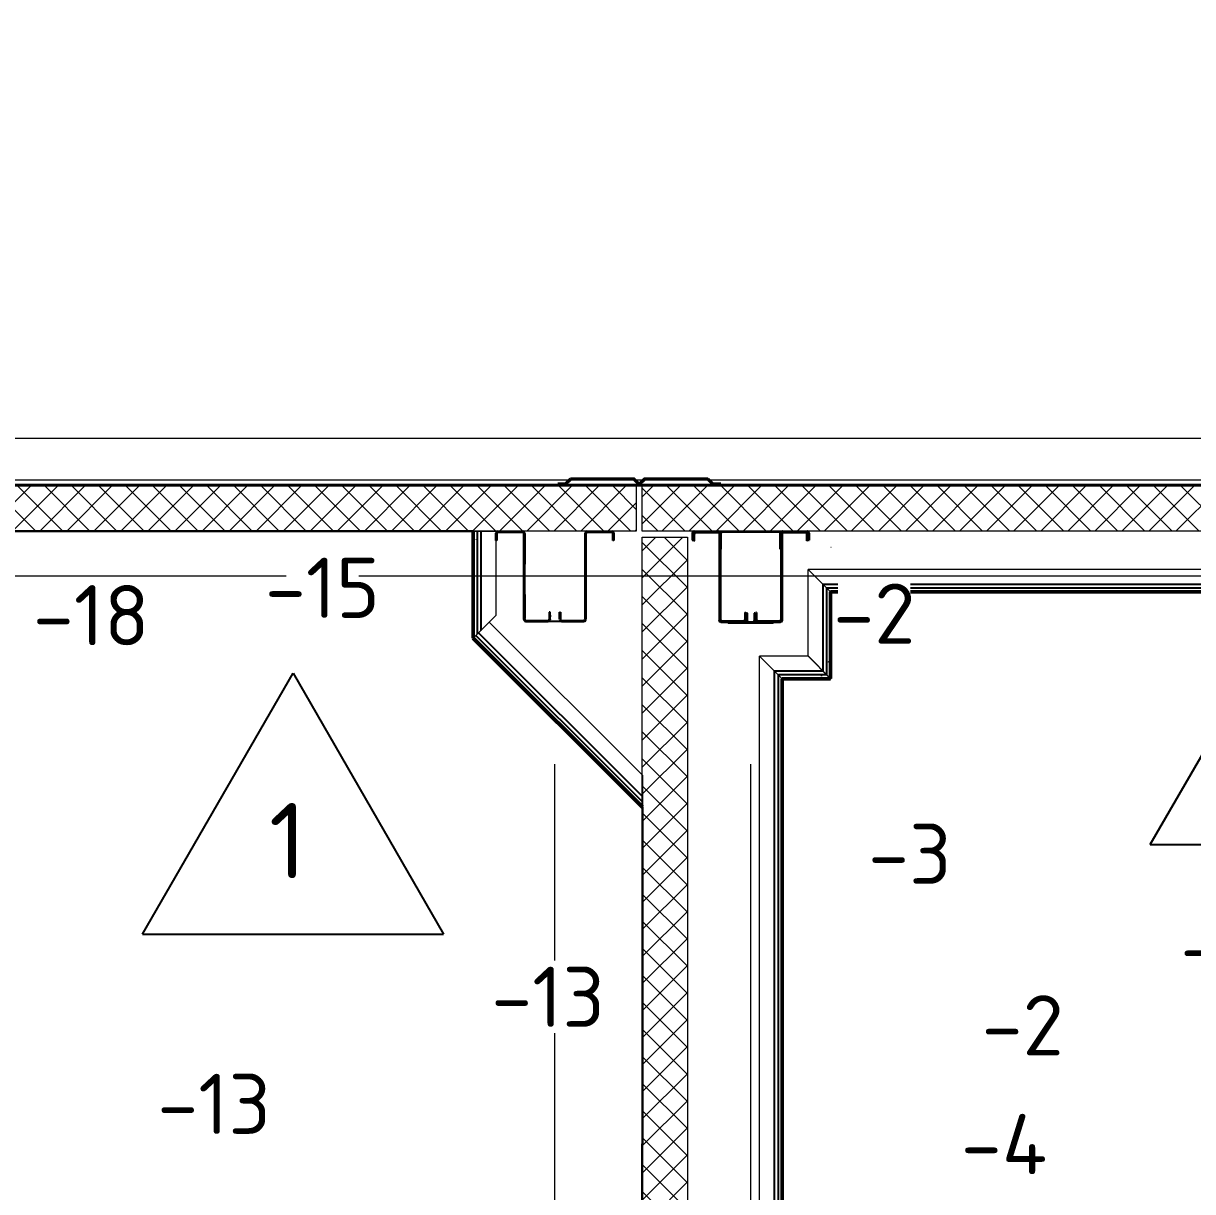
# Model space of a CAD drawing. Header units: metres. Extents: x -7665 to -5405, y -4871 to -3608.
# Drawn here: x -5515.901 to -5512.019, y -4855.925 to -4852.046 of the extents above; entities that cross this region are included whole.
import ezdxf
from ezdxf.enums import TextEntityAlignment as Align

# ---------------------------------------------------------------- set-up
doc = ezdxf.new("R2010")
doc.units = ezdxf.units.M
for name, pattern in [('XKITLINE00', [0]), ('XKITLINE02', [4, 2, -2]), ('Xref_level ST-8$0$DASHDOT', [25.4, 12.7, -6.35, 0, -6.35])]:
    doc.linetypes.add(name, pattern=pattern)
for name, color, linetype in [('01', 123, 'Continuous'), ('A-Wall', 113, 'Continuous'), ('Part', 7, 'Continuous'), ('высотные отклонения', 7, 'Continuous'), ('Стены ГКЛ (графика)', 7, 'Continuous')]:
    doc.layers.add(name, color=color, linetype=linetype)
doc.layers.add('_5-1_Площадь помещений', color=2, linetype='Continuous', lineweight=30, plot=False)
for name, color, linetype, lineweight in [('S-WALL-PATT', 7, 'Continuous', 0), ('Выноски', 7, 'Continuous', 15), ('Обобщенные модели', 7, 'Continuous', 18), ('ОСИ', 250, 'Xref_level ST-8$0$DASHDOT', 5), ('Цоколь', 252, 'Continuous', 18)]:
    doc.layers.add(name, color=color, linetype=linetype, lineweight=lineweight)
doc.layers.add('ГКЛ (контур)', color=255, linetype='Continuous', plot=False)
doc.styles.add('Норм 2.5', font='isocpeur.ttf', dxfattribs={"height": 2.5})
pattern_1 = [(0, (12, 6), (3, 300), [3, -300]), (10, (108, 12), (-49.14003004104248, 295.9632704366632), [2.999999999999999, -299.9999999999998]), (20, (54, 78), (-99.78696513534288, 282.9338466657496), [3, -300]), (29.99999999999999, (120, 126), (-147.4019237886467, 261.3076211353316), [3, -300]), (40, (42.00000000000001, 144), (-190.5381495766049, 231.741695764753), [2.999999999999999, -299.9999999999998]), (49.99999999999999, (66, 216), (-227.8849701066338, 195.1344162353187), [3, -300]), (59.99999999999999, (24, 270), (-258.3076211353316, 152.5980762113534), [3, -300]), (70, (120, 264), (-280.8817258057955, 105.4251208600584), [2.999999999999999, -299.9999999999998]), (80, (192, 276), (-294.9213813706616, 55.04887655911575), [2.999999999999999, -299.9999999999998]), (90, (228, 204), (-300, 3.000000000000018), [3, -300]), (99.99999999999997, (288, 198), (-295.9632704366632, -49.14003004104247), [3, -299.9999999999999]), (110, (288, 90), (-282.9338466657496, -99.78696513534288), [3, -300]), (120, (234, 54), (-261.3076211353316, -147.4019237886466), [2.999999999999999, -299.9999999999998]), (130, (150, 72), (-231.741695764753, -190.5381495766049), [3, -300]), (140, (204, 126), (-195.1344162353188, -227.8849701066338), [3, -300]), (150, (150, 180), (-152.5980762113533, -258.3076211353316), [3, -300]), (160.0000000000001, (276, 12), (-105.4251208600585, -280.8817258057954), [3, -300])]
pattern_2 = [(45, (0, 0), (-44.90128060534577, 44.90128060534577), []), (135, (0, 0), (-44.90128060534577, -44.90128060534576), [])]

# ---------------------------------------------------------------- blocks, each defined once
blk = doc.blocks.new('*U75')
at = {"layer": 'A-Wall', "linetype": 'Continuous', "lineweight": 18}
h = blk.add_hatch(dxfattribs=at)
h.set_pattern_fill('GENERAL_TEXTURE', color=30, scale=300, style=0, pattern_type=2)
h.set_pattern_definition(pattern_1)
h.paths.add_polyline_path([(12.5, 0), (12.5, -12.5), (530.7155004115775, -12.5), (530.7155004115775, 0)], flags=0)
at = {"layer": 'A-Wall', "color": 30, "linetype": 'Continuous', "lineweight": 50}
blk.add_line((0.8847013400118158, -1.347017690507073), (288.0000000000182, -1.347017690507073), dxfattribs=at)
at = {"layer": 'A-Wall', "color": 11, "linetype": 'Continuous', "lineweight": 25}
for p, q in [((13.38470134001181, -13.84701769050707), (300.5000000000182, -13.84701769050707)), ((25.88470134001181, -26.34701769050707), (313.0000000000182, -26.34701769050707))]:
    blk.add_line(p, q, dxfattribs=at)
at = {"layer": 'A-Wall', "color": 8, "linetype": 'Continuous', "lineweight": 0}
blk.add_line((75.8847013400118, -76.34701769050707), (363.0000000000182, -76.34701769050707), dxfattribs=at)
for points in [[(75.8847013400118, -76.34701769050707), (0.8847013400118158, -1.347017690507073)], [(363.0000000000182, -76.34701769050707), (288.0000000000182, -1.347017690507073)]]:
    blk.add_lwpolyline(points, dxfattribs=at)
blk = doc.blocks.new('*U76')
at = {"layer": 'A-Wall', "linetype": 'Continuous', "lineweight": 18}
h = blk.add_hatch(dxfattribs=at)
h.set_pattern_fill('GENERAL_TEXTURE', color=30, scale=300, style=0, pattern_type=2)
h.set_pattern_definition(pattern_1)
h.paths.add_polyline_path([(12.5, 0), (12.5, -12.5), (530.7155004115775, -12.5), (530.7155004115775, 0)], flags=0)
at = {"layer": 'A-Wall', "color": 30, "linetype": 'Continuous', "lineweight": 50}
blk.add_line((0.8847013400118158, -1.347017690507073), (161.88486550983, -1.347017690507073), dxfattribs=at)
at = {"layer": 'A-Wall', "color": 11, "linetype": 'Continuous', "lineweight": 25}
for p, q in [((13.38470134001181, -13.84701769050707), (174.38486550983, -13.84701769050707)), ((25.88470134001181, -26.34701769050707), (186.88486550983, -26.34701769050707))]:
    blk.add_line(p, q, dxfattribs=at)
at = {"layer": 'A-Wall', "color": 8, "linetype": 'Continuous', "lineweight": 0}
blk.add_line((75.8847013400118, -76.34701769050707), (236.88486550983, -76.34701769050707), dxfattribs=at)
for points in [[(75.8847013400118, -76.34701769050707), (0.8847013400118158, -1.347017690507073)], [(236.88486550983, -76.34701769050707), (161.88486550983, -1.347017690507073)]]:
    blk.add_lwpolyline(points, dxfattribs=at)
blk = doc.blocks.new('*U77')
at = {"layer": 'A-Wall', "linetype": 'Continuous', "lineweight": 18}
h = blk.add_hatch(dxfattribs=at)
h.set_pattern_fill('GENERAL_TEXTURE', color=30, scale=300, style=0, pattern_type=2)
h.set_pattern_definition(pattern_1)
h.paths.add_polyline_path([(12.5, 0), (12.5, -12.5), (530.7155004115775, -12.5), (530.7155004115775, 0)], flags=0)
at = {"layer": 'A-Wall', "color": 30, "linetype": 'Continuous', "lineweight": 50}
blk.add_line((0.8847013400118158, -1.347017690507073), (3390.084150746832, -1.347017690507073), dxfattribs=at)
at = {"layer": 'A-Wall', "color": 11, "linetype": 'Continuous', "lineweight": 25}
for p, q in [((0.8847013400118158, -13.84701769050707), (3402.584150746832, -13.84701769050707)), ((0.8847013400118158, -26.34701769050707), (3415.084150746832, -26.34701769050707))]:
    blk.add_line(p, q, dxfattribs=at)
at = {"layer": 'A-Wall', "color": 8, "linetype": 'Continuous', "lineweight": 0}
blk.add_line((0.8847013400118158, -76.34701769050706), (3465.084150746832, -76.34701769050707), dxfattribs=at)
for points in [[(0.8847013400118158, -1.347017690507073), (0.8847013400118158, -76.34701769050706)], [(3465.084150746832, -76.34701769050707), (3390.084150746832, -1.347017690507073)]]:
    blk.add_lwpolyline(points, dxfattribs=at)
blk = doc.blocks.new('*U74')
at = {"layer": 'A-Wall', "linetype": 'Continuous', "lineweight": 18}
h = blk.add_hatch(dxfattribs=at)
h.set_pattern_fill('GENERAL_TEXTURE', color=30, scale=300, style=0, pattern_type=2)
h.set_pattern_definition(pattern_1)
h.paths.add_polyline_path([(12.5, 0), (12.5, -12.5), (530.7155004115775, -12.5), (530.7155004115775, 0)], flags=0)
at = {"layer": 'A-Wall', "color": 30, "linetype": 'Continuous', "lineweight": 50}
blk.add_line((0.8847013400118158, -1.347017690507073), (1765.061103408709, -1.347017690507073), dxfattribs=at)
at = {"layer": 'A-Wall', "color": 11, "linetype": 'Continuous', "lineweight": 25}
for p, q in [((0.8847013400118158, -13.84701769050707), (1777.561103408709, -13.84701769050707)), ((0.8847013400118158, -26.34701769050707), (1790.061103408709, -26.34701769050707))]:
    blk.add_line(p, q, dxfattribs=at)
at = {"layer": 'A-Wall', "color": 8, "linetype": 'Continuous', "lineweight": 0}
blk.add_line((0.8847013400118158, -76.34701769050706), (1840.061103408709, -76.34701769050707), dxfattribs=at)
for points in [[(0.8847013400118158, -1.347017690507073), (0.8847013400118158, -76.34701769050706)], [(1840.061103408709, -76.34701769050707), (1765.061103408709, -1.347017690507073)]]:
    blk.add_lwpolyline(points, dxfattribs=at)
blk = doc.blocks.new('Колонна К1')
at = {"layer": 'Part', "linetype": 'XKITLINE00'}
for p, q in [((-196, 142.5), (-195.9236608138308, 143.5673612870742)), ((-196, 119), (-196, 142.5)), ((-192.5, 119), (-196, 119)), ((-192.4504363895394, 143.0679870046442), (-192.5, 142.374997182982)), ((-192.5, 142.374997182982), (-192.5, 119)), ((-189.5673612868413, 149.9236608140636), (-188.5, 150)), ((-188.3749971827492, 146.5), (-189.0679870047607, 146.4504363897722)), ((-188.5, 150), (-107.5, 150)), ((-188.3749971827492, 146.5), (-107.6250028167851, 146.5)), ((-106.9320129952393, 146.4504363897722), (-107.6250028167851, 146.5)), ((-107.5, 150), (-106.432638712693, 149.9236608140636)), ((-103.5, 142.374997182982), (-103.5495636099949, 143.0679870046442)), ((-103.5, -142.625002817018), (-103.5, 142.374997182982)), ((-100.0763391857035, 143.5673612870742), (-100, 142.5)), ((-100, -142.5), (-100, 142.5)), ((100, 142.5), (100.0763391857035, 143.5673612870742)), ((100, -142.5), (100, 142.5)), ((103.5495636104606, 143.0679870046442), (103.5, 142.374997182982)), ((103.5, -142.625002817018), (103.5, 142.374997182982)), ((106.4326387131587, 149.9236608140636), (107.5, 150)), ((107.6250028172508, 146.5), (106.9320129952393, 146.4504363897722)), ((107.5, 150), (188.5, 150)), ((107.6250028172508, 146.5), (188.3749971832149, 146.5)), ((189.0679870047607, 146.4504363897722), (188.3749971832149, 146.5)), ((188.5, 150), (189.5673612868413, 149.9236608140636)), ((192.5, 142.374997182982), (192.4504363900051, 143.0679870046442)), ((192.5, 141.4167968742549), (195.6961973020807, 144.6129941763356)), ((192.5, 119), (192.5, 142.374997182982)), ((196, 119), (192.5, 119)), ((195.6961973020807, 144.6129941763356), (195.6961973020807, 144.6129941763356)), ((195.9236608142965, 143.5673612870742), (196, 142.5)), ((196, 142.5), (196, 119)), ((-103.4325101920404, -143.5686336355284), (-103.5, -142.625002817018)), ((-96.12500281678513, -150), (-97.06863363552839, -149.9325101919239)), ((-96.56925935298204, -146.4592857675161), (-96, -146.5)), ((-96.12500281678513, -150), (-22.87499718274921, -150)), ((-96, -146.5), (-23, -146.5)), ((-23, -146.5), (-22.43074064701796, -146.4592857675161)), ((-21.93136636447161, -149.9325101919239), (-22.87499718274921, -150)), ((-19.04071423225105, -143.0692593530985), (-19, -142.5)), ((-15.5, -119), (-19, -119)), ((-19, -119), (-19, -142.5)), ((-15.5, -142.625002817018), (-15.56748980795965, -143.5686336355284)), ((-15.5, -142.625002817018), (-15.5, -119)), ((-14, -135.0001701305155), (-14, -129.0001701305155)), ((15.5, -119), (19, -119)), ((15.5, -142.625002817018), (15.5, -119)), ((19, -119), (19, -142.5)), ((22.43074064701796, -146.4592857675161), (23, -146.5)), ((22.87499718321487, -150), (96.12500281725079, -150)), ((23, -146.5), (96, -146.5))]:
    blk.add_line(p, q, dxfattribs=at)
at = {"layer": 'Part', "linetype": 'XKITLINE02'}
for p, q in [((-135, 146.5), (-135, 150)), ((-100, 140.0001452717697), (-100, -139.9998547282303)), ((135, 146.5), (135, 150)), ((56.56854249490425, -150), (-56.56854249490425, -150)), ((-15.5, -129.0001701305155), (-19, -129.0001701305155)), ((-15.5, -135.0001701305155), (-19, -135.0001701305155))]:
    blk.add_line(p, q, dxfattribs=at)
at = {"layer": 'Part', "linetype": 'XKITLINE00'}
for centre, radius, start, end in [((-188.5, 142.5), 7.500000000008138, 98.18181817978395, 171.8181818202161), ((-188.5, 142.5), 3.991059622078447, 98.18181817978395, 171.8181818202161), ((-107.5, 142.5), 3.991059622080861, 8.181818179783926, 81.81818182021608), ((-107.5, 142.5), 7.500000000002416, 8.181818179783926, 81.81818182021608), ((107.5, 142.5), 7.499999999999094, 98.18181817978395, 171.8181818202161), ((107.5, 142.5), 3.991059622078447, 98.18181817978395, 171.8181818202161), ((188.5, 142.5), 3.991059622080861, 8.181818179783926, 81.81818182021608), ((188.5, 142.5), 7.500000000006636, 8.181818179783926, 81.81818182021608), ((-96, -142.5), 7.508940377922136, 188.1818181797839, 261.8181818202161), ((-96, -142.5), 4.000000000001491, 188.1818181797839, 261.8181818202161), ((-23, -142.5), 4.000000000007214, 278.1818181797839, 351.8181818202161), ((-23, -142.5), 7.508940377923944, 278.1818181797839, 351.8181818202161), ((23, -142.5), 7.508940377926356, 188.1818181797839, 261.8181818202161), ((23, -142.5), 4.000000000001491, 188.1818181797839, 261.8181818202161), ((96, -142.5), 4.000000000005103, 278.1818181797839, 351.8181818202161), ((96, -142.5), 7.508940377919419, 278.1818181797839, 351.8181818202161)]:
    blk.add_arc(centre, radius, start, end, dxfattribs=at)
blk = doc.blocks.new('*U46')
at = {"layer": 'S-WALL-PATT', "lineweight": 0, "true_color": 0x636466}
h = blk.add_hatch(dxfattribs=at)
h.set_pattern_fill('ANSI37', color=251, scale=20)
h.set_pattern_definition(pattern_2)
h.paths.add_polyline_path([(-150, 0), (0, 0), (0, 2809.999999999999), (-150, 2809.999999999999)])
at = {"color": 0}
blk.add_lwpolyline([(-150, 0), (0, 0), (0, 2809.999999999999), (-150, 2809.999999999999)], close=True, dxfattribs=at)
blk = doc.blocks.new('*U40')
at = {"layer": 'S-WALL-PATT', "lineweight": 0, "true_color": 0x636466}
h = blk.add_hatch(dxfattribs=at)
h.set_pattern_fill('ANSI37', color=251, scale=20)
h.set_pattern_definition(pattern_2)
h.paths.add_polyline_path([(-150, 0), (0, 1.4210854715202e-14), (0, 6349.999999999998), (-150, 6349.999999999998)])
at = {"color": 0}
blk.add_lwpolyline([(-150, 0), (0, 0), (0, 6349.999999999998), (-150, 6349.999999999998)], close=True, dxfattribs=at)
blk = doc.blocks.new('*U51')
at = {"layer": 'S-WALL-PATT', "lineweight": 0, "true_color": 0x636466}
h = blk.add_hatch(dxfattribs=at)
h.set_pattern_fill('ANSI37', color=251, scale=20)
h.set_pattern_definition(pattern_2)
h.paths.add_polyline_path([(-150, 0), (-1.4210854715202e-14, 0), (1.4210854715202e-14, 4230), (-150, 4230)])
at = {"color": 0}
blk.add_lwpolyline([(-150, 0), (0, 0), (0, 4230), (-150, 4230)], close=True, dxfattribs=at)
blk = doc.blocks.new('*U72')
at = {"layer": 'A-Wall', "linetype": 'Continuous', "lineweight": 18}
h = blk.add_hatch(dxfattribs=at)
h.set_pattern_fill('GENERAL_TEXTURE', color=30, scale=300, style=0, pattern_type=2)
h.set_pattern_definition(pattern_1)
h.paths.add_polyline_path([(12.5, 0), (12.5, -12.5), (530.7155004115775, -12.5), (530.7155004115775, 0)], flags=0)
at = {"layer": 'A-Wall', "color": 30, "linetype": 'Continuous', "lineweight": 50}
blk.add_line((0.8847013400118158, -1.347017690507073), (355.8847013400118, -1.347017690507073), dxfattribs=at)
at = {"layer": 'A-Wall', "color": 11, "linetype": 'Continuous', "lineweight": 25}
for p, q in [((0.8847013400118158, -13.84701769050707), (343.3847013400118, -13.84701769050707)), ((0.8847013400118158, -26.34701769050707), (330.8847013400118, -26.34701769050707))]:
    blk.add_line(p, q, dxfattribs=at)
at = {"layer": 'A-Wall', "color": 8, "linetype": 'Continuous', "lineweight": 0}
blk.add_line((0.8847013400118158, -76.34701769050706), (280.8847013400118, -76.34701769050707), dxfattribs=at)
for points in [[(0.8847013400118158, -1.347017690507073), (0.8847013400118158, -76.34701769050706)], [(280.8847013400118, -76.34701769050707), (355.8847013400118, -1.347017690507073)]]:
    blk.add_lwpolyline(points, dxfattribs=at)
blk = doc.blocks.new('*U73')
at = {"layer": 'A-Wall', "linetype": 'Continuous', "lineweight": 18}
h = blk.add_hatch(dxfattribs=at)
h.set_pattern_fill('GENERAL_TEXTURE', color=30, scale=300, style=0, pattern_type=2)
h.set_pattern_definition(pattern_1)
h.paths.add_polyline_path([(12.5, 0), (12.5, -12.5), (530.7155004115775, -12.5), (530.7155004115775, 0)], flags=0)
at = {"layer": 'A-Wall', "color": 30, "linetype": 'Continuous', "lineweight": 50}
blk.add_line((0.8847013400118158, -1.347017690507073), (795.2519037808796, -1.347017690507073), dxfattribs=at)
at = {"layer": 'A-Wall', "color": 11, "linetype": 'Continuous', "lineweight": 25}
for p, q in [((0.8847013400118158, -13.84701769050707), (782.7519037808796, -13.84701769050707)), ((0.8847013400118158, -26.34701769050707), (770.2519037808796, -26.34701769050707))]:
    blk.add_line(p, q, dxfattribs=at)
at = {"layer": 'A-Wall', "color": 8, "linetype": 'Continuous', "lineweight": 0}
blk.add_line((0.8847013400118158, -76.34701769050706), (720.2519037808795, -76.34701769050707), dxfattribs=at)
for points in [[(0.8847013400118158, -1.347017690507073), (0.8847013400118158, -76.34701769050706)], [(720.2519037808796, -76.34701769050707), (795.2519037808796, -1.347017690507073)]]:
    blk.add_lwpolyline(points, dxfattribs=at)
blk = doc.blocks.new('Колонна К2')
at = {"layer": 'Part'}
for p, q in [((-105, 146), (-104.9338393723592, 146.9250464488287)), ((-105, -141), (-105, 146)), ((-102.4529647831805, 146.5683505327906), (-102.5, 145.9107122735586)), ((-102.5, -141.0892877264414), (-102.5, 145.9107122735586)), ((-102.5, 143.5892877264414), (-102.440160356462, 144.4259552691365)), ((-102.5, -143.4107122735586), (-102.5, 143.5892877264414)), ((-99.95928576774895, 144.0692593530985), (-100, 143.5)), ((-100, -143.5), (-100, 143.5)), ((-100, -140.0001452717697), (-100, 139.9998547282303)), ((-99.42504644859582, 152.4338393722428), (-98.5, 152.5)), ((-98.41071227332577, 150), (-99.06835053255782, 149.9529647834133)), ((-98.5, 152.5), (-17.5, 152.5)), ((-98.41071227332577, 150), (-17.58928772620857, 150)), ((-96.92595526902005, 149.9401603563456), (-96.08928772620857, 150)), ((-96, 147.5), (-96.56925935298204, 147.4592857675161)), ((-96.08928772620857, 150), (-22.91071227332577, 150)), ((-96, 147.5), (-23, 147.5)), ((-22.43074064701796, 147.4592857675161), (-23, 147.5)), ((-22.91071227332577, 150), (-22.07404473097995, 149.9401603563456)), ((-19, 143.5), (-19.04071423225105, 144.0692593530985)), ((-19, 120), (-19, 143.5)), ((-19, 120), (-16.5, 120)), ((-16.93164946697652, 149.9529647834133), (-17.58928772620857, 150)), ((-17.5, 152.5), (-16.57495355140418, 152.4338393722428)), ((-16.559839643538, 144.4259552691365), (-16.5, 143.5892877264414)), ((-16.5, 120), (-16.5, 143.5892877264414)), ((-13.5, 145.9107122735586), (-13.54703521635383, 146.5683505327906)), ((-13.5, 122.5), (-13.5, 145.9107122735586)), ((-11, 122.5), (-13.5, 122.5)), ((-11.06616062764078, 146.9250464488287), (-11, 146)), ((-11, 146), (-11, 122.5)), ((11, 146), (11.06616062764078, 146.9250464488287)), ((11, 122.5), (11, 146)), ((13.5, 122.5), (11, 122.5)), ((13.54703521681949, 146.5683505327906), (13.5, 145.9107122735586)), ((13.5, 145.9107122735586), (13.5, 122.5)), ((16.5, 143.5892877264414), (16.559839643538, 144.4259552691365)), ((16.5, 120), (16.5, 143.5892877264414)), ((19, 120), (16.5, 120)), ((16.57495355140418, 152.4338393722428), (17.5, 152.5)), ((17.58928772667423, 150), (16.93164946744218, 149.9529647834133)), ((17.5, 152.5), (98.5, 152.5)), ((17.58928772667423, 150), (98.41071227379143, 150)), ((19.04071423271671, 144.0692593530985), (19, 143.5)), ((19, 120), (19, 143.5)), ((22.07404473097995, 149.9401603563456), (22.91071227379143, 150)), ((23, 147.5), (22.43074064701796, 147.4592857675161)), ((22.91071227379143, 150), (96.08928772667423, 150)), ((23, 147.5), (96, 147.5)), ((96.56925935298204, 147.4592857675161), (96, 147.5)), ((96.08928772667423, 150), (96.92595526902005, 149.9401603563456)), ((99.06835053302348, 149.9529647834133), (98.41071227379143, 150)), ((98.5, 152.5), (99.42504644859582, 152.4338393722428)), ((100, 143.5), (99.95928576774895, 144.0692593530985)), ((100, -143.5), (100, 143.5)), ((100, -140.0001452717697), (100, 139.9998547282303)), ((102.440160356462, 144.4259552691365), (102.5, 143.5892877264414)), ((102.5, 145.9107122735586), (102.4529647836462, 146.5683505327906)), ((102.5, -141.0892877264414), (102.5, 145.9107122735586)), ((102.5, -143.4107122735586), (102.5, 143.5892877264414)), ((104.9338393723592, 146.9250464488287), (105, 146)), ((105, -141), (105, 146)), ((-100, -143.5), (-100, -89.93383938604177)), ((-100, -89.93383938604177), (-97.5, -89.93383938604177)), ((-97.5, -89.93383938604177), (-97.47648239159025, -143.7395314031746)), ((97.5, -89.93383938604177), (97.47648239159025, -143.7395314031746)), ((100, -89.93383938604177), (97.5, -89.93383938604177)), ((100.0330803138204, -143.9625232244143), (100, -89.93383938604177)), ((-194, -143.5), (-194, -120)), ((-194, -120), (-191.5, -120)), ((-193.9338393723592, -144.4250464488287), (-194, -143.5)), ((-191.5, -120), (-191.5, -143.4107122735586)), ((-191.5, -143.4107122735586), (-191.4529647831805, -144.0683505327906)), ((-188.5, -117.5), (-186, -117.5)), ((-188.5, -141.0892877264414), (-188.5, -117.5)), ((-188.440160356462, -141.9259552691365), (-188.5, -141.0892877264414)), ((-187.5, -150), (-188.4250464485958, -149.9338393722428)), ((-188.0683505325578, -147.4529647834133), (-187.4107122733258, -147.5)), ((-187.5, -150), (-106.5, -150)), ((-187.4107122733258, -147.5), (-106.5892877262086, -147.5)), ((-186, -117.5), (-186, -141)), ((-186, -141), (-185.9592857672833, -141.5692593530985)), ((-182.0892877262086, -147.5), (-182.9259552690201, -147.4401603563456)), ((-182.569259352982, -144.9592857675161), (-182, -145)), ((-182.0892877262086, -147.5), (-108.9107122733258, -147.5)), ((-182, -145), (-109, -145)), ((-109, -145), (-108.430740647018, -144.9592857675161)), ((-108.0740447309799, -147.4401603563456), (-108.9107122733258, -147.5)), ((-106.5892877262086, -147.5), (-105.9316494669765, -147.4529647834133)), ((-105.5749535514042, -149.9338393722428), (-106.5, -150)), ((-105.040714232251, -141.5692593530985), (-105, -141)), ((-102.5, -141.0892877264414), (-102.559839643538, -141.9259552691365)), ((-102.5470352163538, -144.0683505327906), (-102.5, -143.4107122735586)), ((-99.93383937235922, -144.4250464488287), (-100, -143.5)), ((-97.5, -143.4107122735586), (-97.4529647831805, -144.0683505327906)), ((-94.42504644854769, -149.9338393722575), (94.42504644854789, -149.9338393722575)), ((-94.06835053264085, -147.4529647834324), (94.06835053264102, -147.4529647834324)), ((97.5, -143.4107122735586), (97.4529647831805, -144.0683505327906)), ((99.93383937235922, -144.4250464488287), (100, -143.5)), ((100.0661606276408, -144.4250464488287), (100, -143.5)), ((102.559839643538, -141.9259552691365), (102.5, -141.0892877264414)), ((102.5, -143.4107122735586), (102.5470352168195, -144.0683505327906)), ((105, -141), (105.0407142327167, -141.5692593530985)), ((106.5, -150), (105.5749535514042, -149.9338393722428)), ((105.9316494674422, -147.4529647834133), (106.5892877266742, -147.5)), ((106.5, -150), (187.5, -150)), ((106.5892877266742, -147.5), (187.4107122737914, -147.5)), ((108.9107122737914, -147.5), (108.0740447309799, -147.4401603563456)), ((108.430740647018, -144.9592857675161), (109, -145)), ((108.9107122737914, -147.5), (182.0892877266742, -147.5)), ((109, -145), (182, -145)), ((182, -145), (182.569259352982, -144.9592857675161)), ((182.9259552690201, -147.4401603563456), (182.0892877266742, -147.5)), ((185.959285767749, -141.5692593530985), (186, -141)), ((188.5, -117.5), (186, -117.5)), ((186, -117.5), (186, -141)), ((187.4107122737914, -147.5), (188.0683505330235, -147.4529647834133)), ((188.4250464485958, -149.9338393722428), (187.5, -150)), ((188.5, -141.0892877264414), (188.440160356462, -141.9259552691365)), ((188.5, -141.0892877264414), (188.5, -117.5)), ((191.4529647836462, -144.0683505327906), (191.5, -143.4107122735586)), ((191.5, -120), (191.5, -120)), ((191.5, -120), (191.5, -120)), ((191.5, -143.4107122735586), (191.5, -120)), ((191.5, -120), (194, -120)), ((194, -143.5), (193.9338393723592, -144.4250464488287)), ((194, -143.5), (194, -120))]:
    blk.add_line(p, q, dxfattribs=at)
blk.add_lwpolyline([(-74.99999999999999, 152.5), (-74.99999999999999, 154.5), (74.99999999999999, 154.5), (74.99999999999999, 152.5), (-74.99999999999999, 152.5)], dxfattribs=at)
for centre, radius, start, end in [((-98.5, 146), 6.499999999995562, 98.18181817978395, 171.8181818202161), ((-98.5, 146), 3.993614015769151, 98.18181817978395, 171.8181818202161), ((-96, 143.5), 6.506385984226687, 98.18181817978395, 171.8181818202161), ((-96, 143.5), 3.999999999991231, 98.18181817978395, 171.8181818202161), ((-23, 143.5), 3.999999999987617, 8.181818179783926, 81.81818182021608), ((-23, 143.5), 6.50638598422186, 8.181818179783926, 81.81818182021608), ((-17.5, 146), 3.993614015776985, 8.181818179783926, 81.81818182021608), ((-17.5, 146), 6.499999999989522, 8.181818179783926, 81.81818182021608), ((17.5, 146), 6.499999999999175, 98.18181817978395, 171.8181818202161), ((17.5, 146), 3.993614015773978, 98.18181817978395, 171.8181818202161), ((23, 143.5), 6.506385984229692, 98.18181817978395, 171.8181818202161), ((23, 143.5), 3.999999999996058, 98.18181817978395, 171.8181818202161), ((96, 143.5), 3.999999999996058, 8.181818179783926, 81.81818182021608), ((96, 143.5), 6.506385984231515, 8.181818179783926, 81.81818182021608), ((98.5, 146), 3.993614015764325, 8.181818179783926, 81.81818182021608), ((98.5, 146), 6.499999999989522, 8.181818179783926, 81.81818182021608), ((-187.5, -143.5), 6.499999999998569, 188.1818181797839, 261.8181818202161), ((-187.5, -143.5), 3.993614015776985, 188.1818181797839, 261.8181818202161), ((-182, -141), 6.506385984230301, 188.1818181797839, 261.8181818202161), ((-182, -141), 3.999999999987617, 188.1818181797839, 261.8181818202161), ((-109, -141), 3.999999999991231, 278.1818181797839, 351.8181818202161), ((-109, -141), 6.506385984226687, 278.1818181797839, 351.8181818202161), ((-106.5, -143.5), 3.993614015769151, 278.1818181797839, 351.8181818202161), ((-106.5, -143.5), 6.499999999999782, 278.1818181797839, 351.8181818202161), ((-93.5, -143.5), 6.499999999998569, 188.181818179784, 261.8181818202164), ((-93.5, -143.5), 3.993614015776985, 188.181818179784, 261.8181818202164), ((93.5, -143.5), 3.993614015776985, 278.1818181797836, 351.8181818202161), ((93.5, -143.5), 6.499999999998569, 278.1818181797836, 351.8181818202161), ((106.5, -143.5), 6.499999999993742, 188.1818181797839, 261.8181818202161), ((106.5, -143.5), 3.993614015764325, 188.1818181797839, 261.8181818202161), ((109, -141), 6.506385984231515, 188.1818181797839, 261.8181818202161), ((109, -141), 3.999999999996058, 188.1818181797839, 261.8181818202161), ((182, -141), 4.000000000000884, 278.1818181797839, 351.8181818202161), ((182, -141), 6.506385984222467, 278.1818181797839, 351.8181818202161), ((187.5, -143.5), 3.993614015778804, 278.1818181797839, 351.8181818202161), ((187.5, -143.5), 6.499999999999782, 278.1818181797839, 351.8181818202161)]:
    blk.add_arc(centre, radius, start, end, dxfattribs=at)
blk = doc.blocks.new('*U180')
at = {"layer": 'Цоколь'}
for p, q in [((21889.99999999998, -9.094947017729282e-13), (0, 0)), ((21889.99999999998, -9.094947017729282e-13), (0, 0)), ((21889.99999999998, -2.588190451025184), (0, -2.588190451025184)), ((21889.99999999998, -5.485967929891558), (0, -5.485967929892468)), ((21889.99999999998, -19.86834022734274), (-9.094947017729282e-13, -19.86834022734365)), ((21889.99999999998, -158.0707920155728), (-9.094947017729282e-13, -158.0707920155728))]:
    blk.add_line(p, q, dxfattribs=at)
blk = doc.blocks.new('210+210_ФЭ_Стена_Стык вертикальный деф шов')
at = {"layer": 'Обобщенные модели', "lineweight": 9}
h = blk.add_hatch(dxfattribs=at)
h.set_pattern_fill('FP_4', color=256, style=0, pattern_type=2)
h.set_pattern_definition([(45, (345.3553390593333, 6.821210263296962e-13), (-106.0660171779821, 106.0660171779821), [])])
h.paths.add_polyline_path([(27400.35533905942, -294.9999999998949), (27417.35533905942, -277.9999999998988), (27416.94112549704, -276.9999999998947), (27399.94112549704, -293.9999999998951), (27290.76955262179, -293.9999999998948), (27273.76955262179, -276.9999999998943), (27273.35533905942, -277.9999999998984), (27290.35533905941, -294.9999999998946)], flags=0)
h.paths.add_polyline_path([(27442.35533905941, -275.999999999895), (27443.35533905941, -274.9999999998996), (27433.35533905942, -275.999999999895)], flags=0)
h.paths.add_polyline_path([(27257.35533905942, -275.9999999998944), (27257.35533905942, -274.9999999998947), (27248.35533905942, -275.9999999998944)], flags=0)
at = {"layer": 'Обобщенные модели', "lineweight": 40}
for p, q in [((26912.00000000005, -274.9999999998932), (26902.00000000005, -274.9999999998931)), ((26902.00000000005, -274.9999999998931), (26902.00000000005, -277.9999999998932)), ((26902.00000000005, -277.9999999998932), (26928.00000000005, -277.9999999998934)), ((26903.00000000005, -276.9999999998932), (26903.00000000005, -275.9999999998931)), ((26903.00000000005, -275.9999999998931), (26912.00000000005, -275.9999999998932)), ((26928.41421356243, -276.9999999998934), (26903.00000000005, -276.9999999998932)), ((26912.00000000005, -275.9999999998932), (26912.00000000005, -274.9999999998932)), ((26928.00000000005, -277.9999999998934), (26945.00000000005, -294.9999999998934)), ((26945.41421356243, -293.9999999998934), (26928.41421356243, -276.9999999998934)), ((27416.94112549701, -276.9999999998936), (27399.94112549701, -293.9999999998934)), ((27400.35533905938, -294.9999999998934), (27417.35533905938, -277.9999999998936)), ((27442.35533905938, -276.9999999998938), (27416.94112549701, -276.9999999998936)), ((27417.35533905938, -277.9999999998936), (27443.35533905939, -277.9999999998938)), ((27443.35533905939, -274.9999999998937), (27433.35533905939, -274.9999999998936)), ((27433.35533905939, -274.9999999998936), (27433.35533905939, -275.9999999998936)), ((27433.35533905939, -275.9999999998936), (27442.35533905938, -275.9999999998938)), ((27442.35533905938, -275.9999999998938), (27442.35533905938, -276.9999999998938)), ((27443.35533905939, -277.9999999998938), (27443.35533905939, -274.9999999998937))]:
    blk.add_line(p, q, dxfattribs=at)
for points in [[(26945.00000000005, -294.9999999998934), (27155.00000000005, -294.9999999998934), (27172.67766952972, -277.3223304702303)], [(26945.41421356243, -293.9999999998934), (27154.58578643768, -293.9999999998934), (27172.67766952972, -275.9081169078556)], [(27399.94112549701, -293.9999999998934), (27190.76955262176, -293.9999999998934), (27172.67766952972, -275.9081169078552)], [(27400.35533905938, -294.9999999998934), (27190.35533905938, -294.9999999998934), (27172.67766952972, -277.3223304702303)]]:
    blk.add_lwpolyline(points, dxfattribs=at)
blk = doc.blocks.new('Номер_помещения')
blk.add_wipeout([(-5, 0), (0, 8.659999999999854), (5, 0)])
for p, q in [((-5, 0), (0, 8.659999999999854)), ((0, 8.659999999999854), (5, 0)), ((-5, 0), (5, 0))]:
    blk.add_line(p, q)
at = {"style": 'Норм 2.5'}
blk.add_attdef('НОМЕР', text='', height=2.5, dxfattribs=at).set_placement((-0.1712660301878657, 3.102129743254984), align=Align.MIDDLE_CENTER)

msp = doc.modelspace()

# ---------------------------------------------------------------- linework, layer by layer
at = {"layer": '_5-1_Площадь помещений'}
msp.add_lwpolyline([(-5515.946365646552, -4853.732081335562), (-5515.946365646552, -4856.882081335557), (-5513.846365646553, -4856.882081335557), (-5513.845663210954, -4854.648783771159), (-5514.407365646553, -4854.087081335562), (-5514.407365646553, -4853.732081335562), (-5515.946365646552, -4853.732081335562)], dxfattribs=at)
at = {"layer": '_5-1_Площадь помещений', "elevation": -0.0090000000000003}
msp.add_lwpolyline([(-5513.381938066628, -4857.611196469767), (-5513.381908196083, -4854.22199702036), (-5513.220938066629, -4854.22199702036), (-5513.220938066628, -4853.93399702036), (-5511.581761664559, -4853.93399702036), (-5511.581761664561, -4855.23299702036), (-5507.198933775124, -4855.233124628739), (-5507.198933775124, -4853.939997020359), (-5504.311464622511, -4853.939997020359), (-5504.311464622511, -4857.611381847582), (-5509.156444878635, -4857.611381847582), (-5509.156444878635, -4857.327081335324), (-5509.585444878635, -4857.327081335324), (-5509.585444878635, -4857.612081335562), (-5513.381938066628, -4857.612081335562)], dxfattribs=at)
at = {"layer": 'ГКЛ (контур)'}
msp.add_lwpolyline([(-5514.407365646553, -4853.732081335562), (-5514.407365646553, -4854.087081335562), (-5513.845663210954, -4854.648783771159)], dxfattribs=at)
at = {"layer": 'ГКЛ (контур)', "elevation": -0.0090000000000003}
msp.add_lwpolyline([(-5513.381938066628, -4857.611196469767), (-5513.381938066628, -4854.22199718453), (-5513.220938066629, -4854.22111231902), (-5513.220938066629, -4853.93399702036), (-5511.45676166456, -4853.93399702036)], dxfattribs=at)
at = {"layer": 'ОСИ'}
for p, q in [((-5513.486365646552, -4867.205464102768), (-5513.486365646552, -4852.046484797036)), ((-5514.136365646553, -4867.205464102768), (-5514.136365646553, -4852.559042681536)), ((-5481.991847919518, -4853.882081335562), (-5529.481643533391, -4853.882081335562))]:
    msp.add_line(p, q, dxfattribs=at)

# ---------------------------------------------------------------- block references
at = {"color": 1, "xscale": 0.001, "yscale": 0.001, "zscale": 0.001}
msp.add_blockref('Колонна К1', (-5514.136365646553, -4853.882081335562), dxfattribs=at)
at = {"color": 1, "xscale": -0.001, "yscale": 0.001, "zscale": 0.001, "rotation": 180}
msp.add_blockref('Колонна К2', (-5513.486365646552, -4853.882081335562), dxfattribs=at)
at = {"layer": 'Выноски', "xscale": -0.001, "yscale": 0.001, "zscale": 0.001}
for name, p, rotation in [('*U46', (-5513.866365646552, -4853.732081335562), 90), ('*U40', (-5507.496365646552, -4853.732081335562), 90), ('*U51', (-5513.696365646552, -4853.752081335562), 180)]:
    msp.add_blockref(name, p, dxfattribs=dict(at, rotation=rotation))
at = {"layer": 'Обобщенные модели', "xscale": 0.001, "yscale": 0.001, "zscale": 0.001, "rotation": 180}
for name, p in [('*U180', (-5494.786365646552, -4853.582081335562)), ('210+210_ФЭ_Стена_Стык вертикальный деф шов', (-5486.683687977023, -4853.853210591321))]:
    msp.add_blockref(name, p, dxfattribs=at)
at = {"layer": 'Стены ГКЛ (графика)', "yscale": 0.001, "zscale": 0.001}
for name, p, xscale, rotation in [('*U75', (-5513.219591048938, -4854.22199702036, 0.0210000000000008), -0.001, 270), ('*U72', (-5514.408712664243, -4853.731196634222), -0.001, 90), ('*U74', (-5511.45587696322, -4853.93534403805), 0.001, 180), ('*U73', (-5514.408943710213, -4854.087408242589), -0.001, 135.0000000001257), ('*U76', (-5513.220053365289, -4854.223344038051, 0.0210000000000008), 0.001, 180), ('*U77', (-5513.380591048938, -4857.612081171106, -0.0090000000000003), -0.001, 270)]:
    msp.add_blockref(name, p, dxfattribs=dict(at, xscale=xscale, rotation=rotation))

# ---------------------------------------------------------------- next in the draw order: block references
at = {"layer": '01', "xscale": 0.1, "yscale": 0.1, "zscale": 0.1}
for p, values in [((-5511.659902150246, -4854.772192928991), {'НОМЕР': '3'}), ((-5515.005641251015, -4855.069861722254), {'НОМЕР': '1'})]:
    msp.add_blockref('Номер_помещения', p, dxfattribs=at).add_auto_attribs(values)

# ---------------------------------------------------------------- next in the draw order: texts
at = {"layer": 'высотные отклонения', "char_height": 0.2, "width": 0.2, "attachment_point": 5, "style": 'Норм 2.5', "bg_fill": 3, "box_fill_scale": 1.1, "bg_fill_color": 256, "bg_fill_true_color": 13158600, "bg_fill_transparency": 0}
for s, insert in [('-15', (-5514.907951687104, -4853.920235742004, 20.63500000000001)), ('-18', (-5515.675513028985, -4854.011262312029, 20.63200000000001)), ('-2', (-5513.076063864797, -4854.006085090803, 20.648)), ('-3', (-5512.958321839881, -4854.803417634707, 20.647)), ('-4', (-5511.917023876777, -4855.112880155922, 20.646)), ('-13', (-5514.159184731472, -4855.278151756647, 20.637)), ('-2', (-5512.583556053211, -4855.372808199383, 20.648)), ('-13', (-5515.26771629207, -4855.633571167137, 20.637)), ('-4', (-5512.645573711123, -4855.767039172427, 20.646))]:
    msp.add_mtext(s, dxfattribs=dict(at, insert=insert))

doc.saveas('drawing.dxf')
